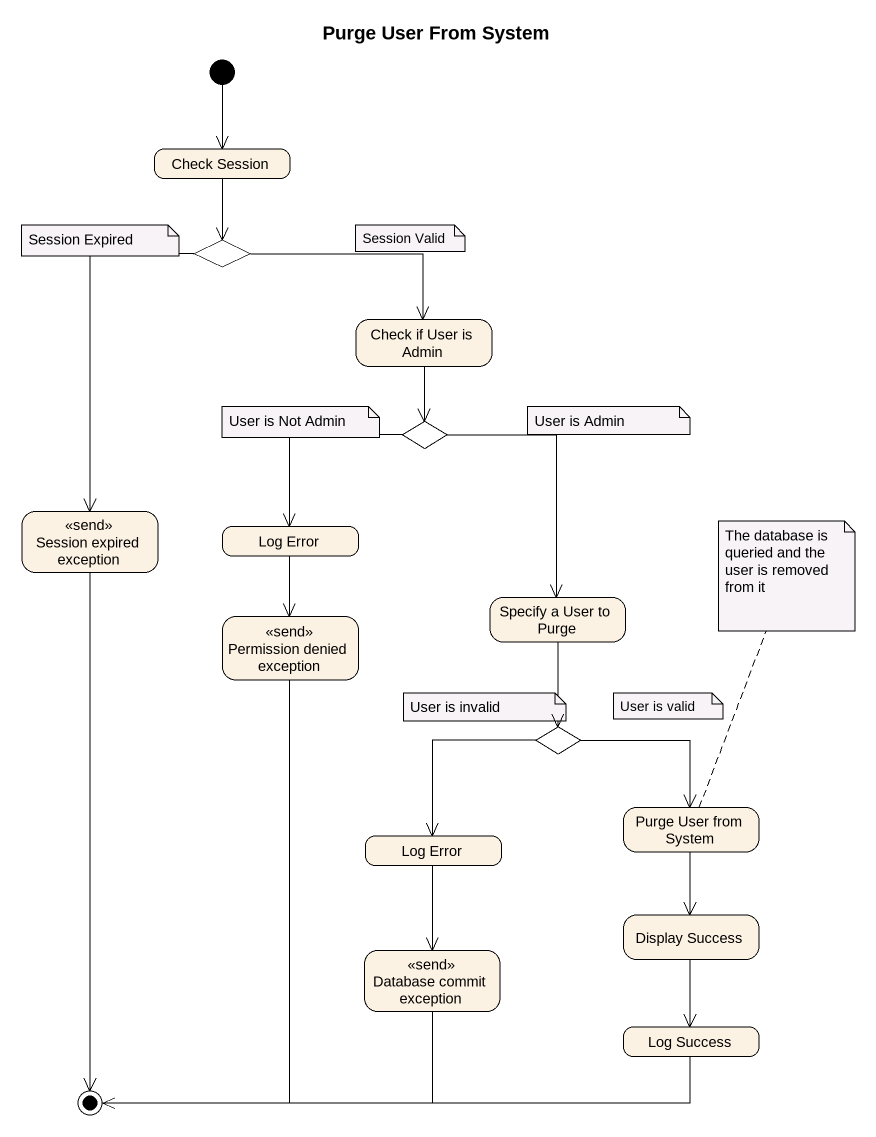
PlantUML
@startuml
title Purge User From System
hide empty description
state "Check Session" as Check_Session
state choice1 <<choice>>
state "Check if User is Admin" as Check_if_User_is_Admin
state choice2 <<choice>>
state "Session expired exception" as Session_expired_exception <<send>>
state "Log Error" as Log_Error
state "Specify a User to Purge" as Specify_a_User_to_Purge
state "Permission denied exception" as Permission_denied_exception <<send>>
state choice3 <<choice>>
state "Log Error" as Log_Error_2
state "Purge User from System" as Purge_User_from_System
state "Database commit exception" as Database_commit_exception <<send>>
state "Display Success" as Display_Success
state "Log Success" as Log_Success
[*] --> Check_Session
Check_Session --> choice1
choice1 -right-> Check_if_User_is_Admin
choice1 --> Session_expired_exception
Check_if_User_is_Admin --> choice2
choice2 --> Log_Error
choice2 --> Specify_a_User_to_Purge
Log_Error --> Permission_denied_exception
Specify_a_User_to_Purge --> choice3
choice3 --> Log_Error_2
choice3 --> Purge_User_from_System
Log_Error_2 --> Database_commit_exception
Purge_User_from_System --> Display_Success
Display_Success --> Log_Success
Session_expired_exception --> [*]
Permission_denied_exception --> [*]
Database_commit_exception -left-> [*]
Log_Success -left-> [*]
note as N1
  Session Expired
end note
note as N2
  Session Valid
end note
note as N3
  User is Not Admin
end note
note as N4
  User is Admin
end note
note top of Purge_User_from_System : The database is queried and the user is removed from it
note as N6
  User is invalid
end note
note as N7
  User is valid
end note
@enduml
